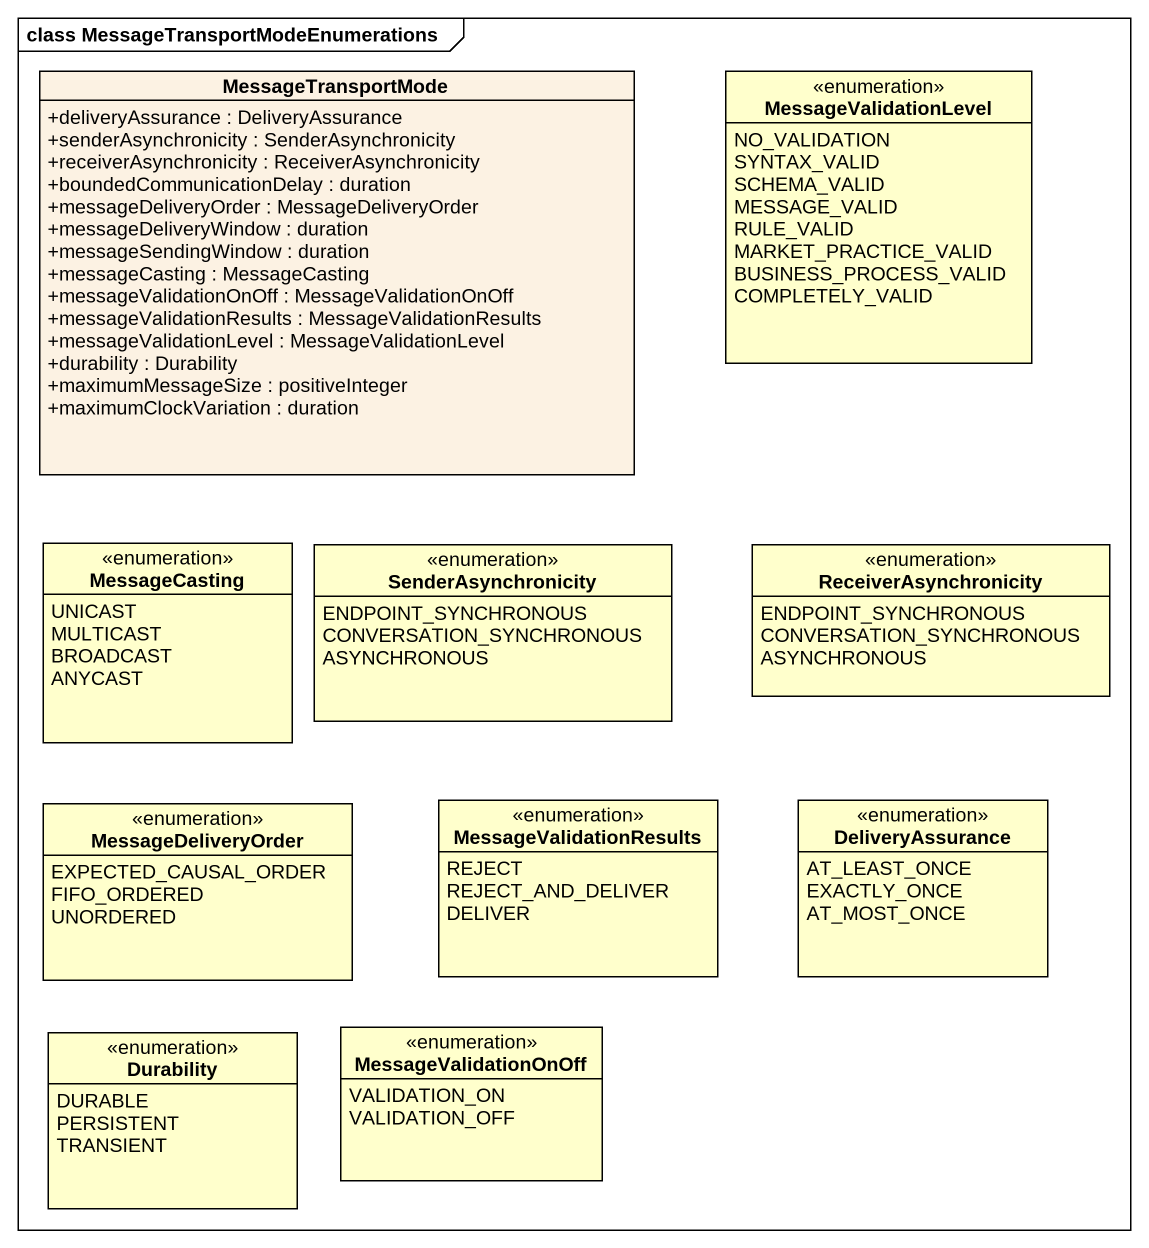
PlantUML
@startuml
mainframe class MessageTransportModeEnumerations
hide circle
hide empty members
skinparam classAttributeIconSize 0
class MessageTransportMode {
  +deliveryAssurance : DeliveryAssurance
  +senderAsynchronicity : SenderAsynchronicity
  +receiverAsynchronicity : ReceiverAsynchronicity
  +boundedCommunicationDelay : duration
  +messageDeliveryOrder : MessageDeliveryOrder
  +messageDeliveryWindow : duration
  +messageSendingWindow : duration
  +messageCasting : MessageCasting
  +messageValidationOnOff : MessageValidationOnOff
  +messageValidationResults : MessageValidationResults
  +messageValidationLevel : MessageValidationLevel
  +durability : Durability
  +maximumMessageSize : positiveInteger
  +maximumClockVariation : duration
}
enum MessageValidationLevel #FFFFCC {
  NO_VALIDATION
  SYNTAX_VALID
  SCHEMA_VALID
  MESSAGE_VALID
  RULE_VALID
  MARKET_PRACTICE_VALID
  BUSINESS_PROCESS_VALID
  COMPLETELY_VALID
}
enum MessageCasting #FFFFCC {
  UNICAST
  MULTICAST
  BROADCAST
  ANYCAST
}
enum SenderAsynchronicity #FFFFCC {
  ENDPOINT_SYNCHRONOUS
  CONVERSATION_SYNCHRONOUS
  ASYNCHRONOUS
}
enum ReceiverAsynchronicity #FFFFCC {
  ENDPOINT_SYNCHRONOUS
  CONVERSATION_SYNCHRONOUS
  ASYNCHRONOUS
}
enum MessageDeliveryOrder #FFFFCC {
  EXPECTED_CAUSAL_ORDER
  FIFO_ORDERED
  UNORDERED
}
enum MessageValidationResults #FFFFCC {
  REJECT
  REJECT_AND_DELIVER
  DELIVER
}
enum DeliveryAssurance #FFFFCC {
  AT_LEAST_ONCE
  EXACTLY_ONCE
  AT_MOST_ONCE
}
enum Durability #FFFFCC {
  DURABLE
  PERSISTENT
  TRANSIENT
}
enum MessageValidationOnOff #FFFFCC {
  VALIDATION_ON
  VALIDATION_OFF
}
@enduml
